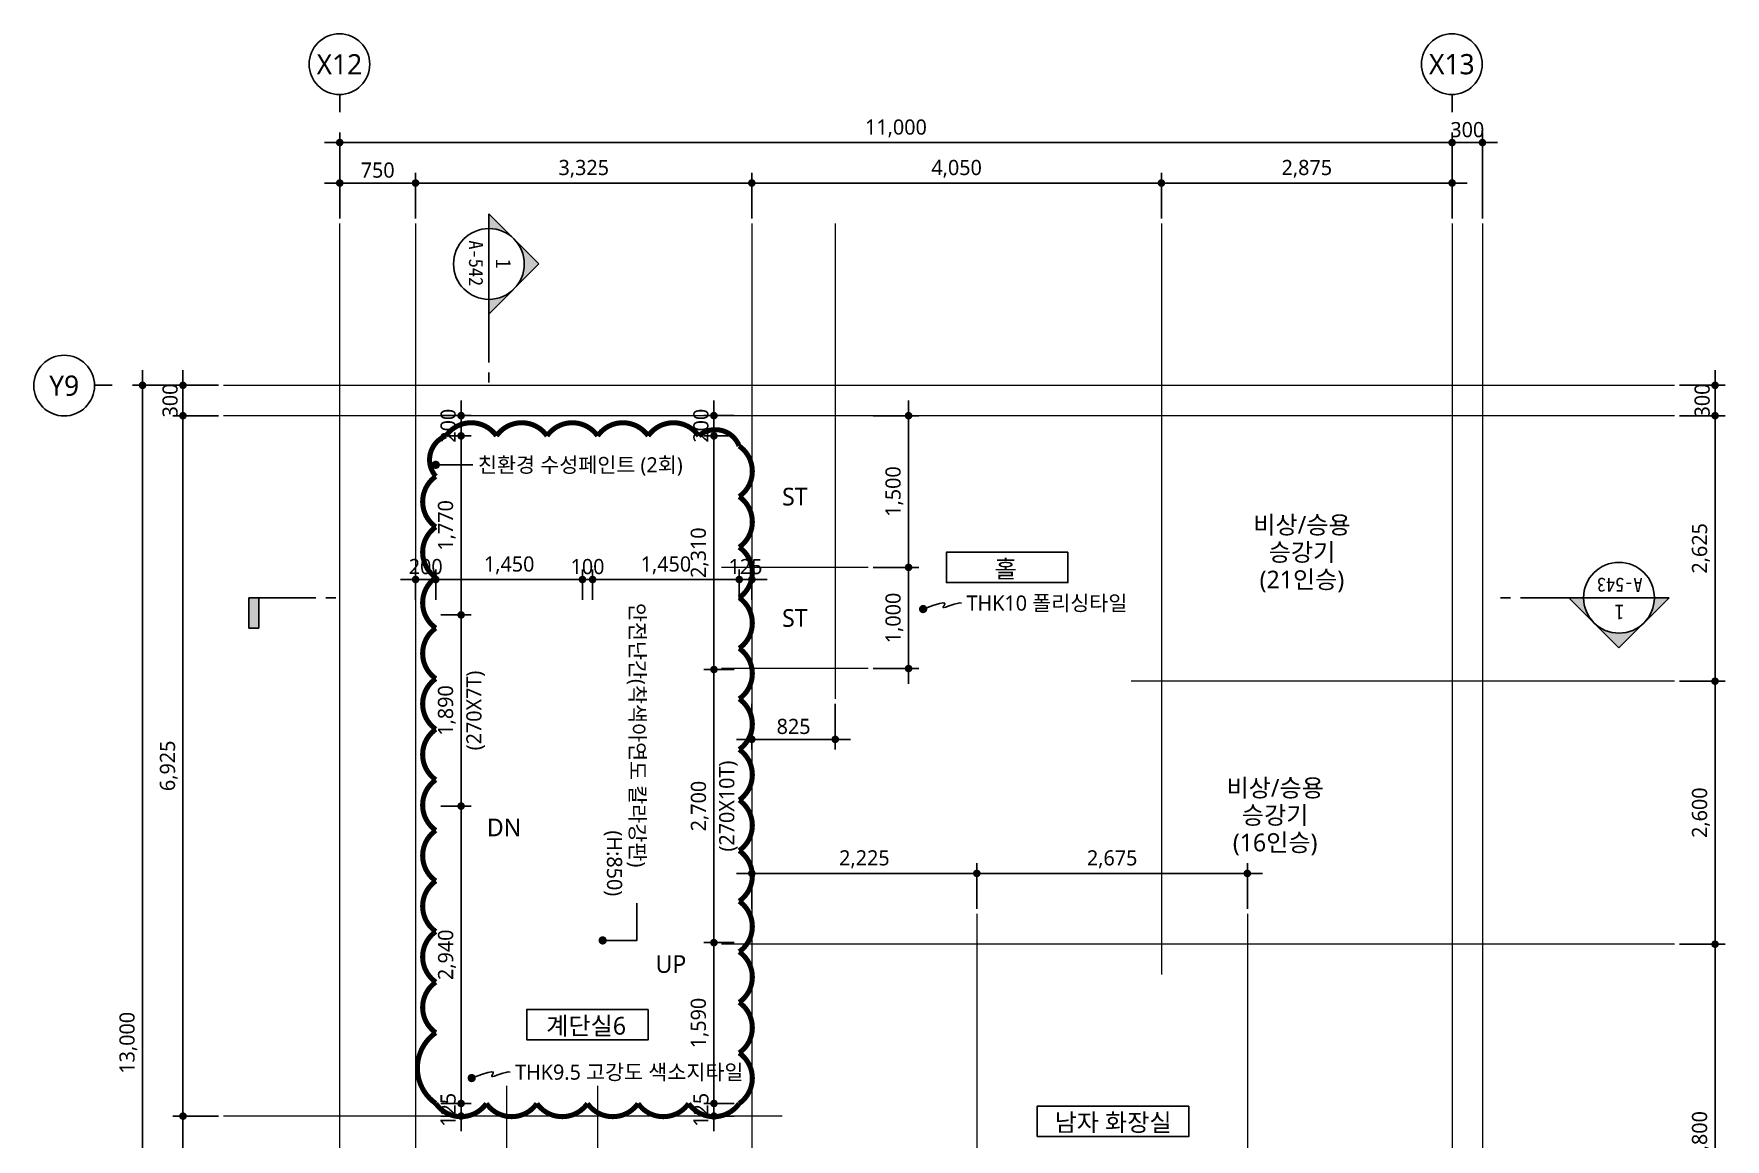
# Model space of a CAD drawing. Header units: millimetres. Extents: x 1424731 to 1631737, y 707248 to 849681.
# Drawn here: x 1484481 to 1501206, y 718066 to 728994 of the extents above; entities that cross this region are included whole.
import ezdxf
from ezdxf.enums import TextEntityAlignment as Align

# ---------------------------------------------------------------- set-up
doc = ezdxf.new("R2010")
doc.units = ezdxf.units.MM
doc.header["$MEASUREMENT"] = 0
doc.linetypes.add('CEN', pattern=[62, 60, -1, 0, -1])
doc.layers.get('0').update_dxf_attribs({"linetype": 'CONTINUOUS'})
for name, color, linetype, lineweight in [('A-AXIS-BUBL', 7, 'CONTINUOUS', 25), ('A-CNTL', 1, 'CEN', 15), ('A-DIMS', 7, 'CONTINUOUS', 25), ('A-MKXS-LEAD', 7, 'CONTINUOUS', 25), ('A-MKXS-MAK1', 3, 'CONTINUOUS', 25), ('A-MKXS-TEXT1', 3, 'CONTINUOUS', 25), ('A-MKXS-TEXT2', 7, 'CONTINUOUS', 25), ('A-MKXX-NAME', 3, 'CONTINUOUS', 25), ('A-MKXX-SYMB', 7, 'CONTINUOUS', 25), ('A-XXXX-TXT2', 3, 'CONTINUOUS', 25), ('REV-202205', 20, 'CONTINUOUS', 25)]:
    doc.layers.add(name, color=color, linetype=linetype, lineweight=lineweight)
doc.styles.add('HY울릉도L', font='')
doc.styles.add('돋움체', font='')
doc.styles.add('맑은고딕', font='malgun.ttf')
doc.styles.get('HY울릉도L').set_extended_font_data('HYwulM')
doc.styles.get('돋움체').set_extended_font_data('DotumChe')
doc.dimstyles.new('CDIM', dxfattribs={"dimtxt": 3, "dimasz": 1.5, "dimexe": 2, "dimexo": 1, "dimgap": 1, "dimtad": 1, "dimdec": 0, "dimrnd": 0.5, "dimzin": 0, "dimdsep": 32, "dimlunit": 6, "dimtxsty": 'HY울릉도L', "dimblk1": '_CIDOT', "dimblk2": '_CIDOT', "dimsah": 1, "dimcen": 5.5, "dimclrd": 2, "dimclre": 2, "dimclrt": 7, "dimadec": 0, "dimazin": 0, "dimtfac": 1, "dimtdec": 0, "dimtix": 1, "dimtmove": 2, "dimatfit": 1, "dimldrblk": '_CIDOT', "dimfxl": 1, "dimtolj": 1, "dimtzin": 0, "dimlwd": -1, "dimarcsym": 0})

# ---------------------------------------------------------------- blocks, each defined once
blk = doc.blocks.new('_CIDOT')
at = {"color": 0, "linetype": 'ByBlock'}
blk.add_line((2, 0), (-1, 0), dxfattribs=at)
at = {"color": 0, "linetype": 'ByBlock', "const_width": 0.5}
blk.add_lwpolyline([(-0.25, 0, 1), (0.25, 0, 1)], format="xyb", close=True, dxfattribs=at)
blk = doc.blocks.new('*D1087')
at = {"layer": 'A-DIMS', "lineweight": -2, "transparency": 16777216}
for p, q in [((13250, -300), (13700, -300)), ((13250, -2925), (13700, -2925))]:
    blk.add_line(p, q, dxfattribs=at)
at = {"layer": 'A-DIMS', "transparency": 16777216}
blk.add_line((13600, -375), (13600, -2850), dxfattribs=at)
at = {"layer": 'A-DIMS', "transparency": 16777216, "xscale": 75, "yscale": 75, "zscale": 75}
for p, rotation in [((13600, -300), 90), ((13600, -2925), 270)]:
    blk.add_blockref('_CIDOT', p, dxfattribs=dict(at, rotation=rotation))
at = {"layer": 'A-DIMS', "color": 3, "transparency": 16777216, "insert": (13460, -1612), "char_height": 150, "attachment_point": 5, "rotation": 90, "style": '맑은고딕'}
blk.add_mtext('\\A1;2,625', dxfattribs=at)
blk = doc.blocks.new('*D1088')
at = {"layer": 'A-DIMS', "transparency": 16777216}
for p, q in [((13600, 75), (13600, 150)), ((13600, 0), (13600, -300)), ((13600, -375), (13600, -450))]:
    blk.add_line(p, q, dxfattribs=at)
at = {"layer": 'A-DIMS', "lineweight": -2, "transparency": 16777216}
for p, q in [((13250, 0), (13700, 0)), ((13250, -300), (13700, -300))]:
    blk.add_line(p, q, dxfattribs=at)
at = {"layer": 'A-DIMS', "transparency": 16777216, "xscale": 75, "yscale": 75, "zscale": 75}
for p, rotation in [((13600, 0), 270), ((13600, -300), 90)]:
    blk.add_blockref('_CIDOT', p, dxfattribs=dict(at, rotation=rotation))
at = {"layer": 'A-DIMS', "color": 3, "transparency": 16777216, "insert": (13473, -150), "char_height": 150, "attachment_point": 5, "rotation": 90, "style": '맑은고딕'}
blk.add_mtext('\\A1;300', dxfattribs=at)
blk = doc.blocks.new('*D1089')
at = {"layer": 'A-DIMS', "lineweight": -2, "transparency": 16777216}
for p, q in [((13250, -5525), (13700, -5525)), ((13250, -9325), (13700, -9325))]:
    blk.add_line(p, q, dxfattribs=at)
at = {"layer": 'A-DIMS', "transparency": 16777216}
blk.add_line((13600, -5600), (13600, -9250), dxfattribs=at)
at = {"layer": 'A-DIMS', "transparency": 16777216, "xscale": 75, "yscale": 75, "zscale": 75}
for p, rotation in [((13600, -5525), 90), ((13600, -9325), 270)]:
    blk.add_blockref('_CIDOT', p, dxfattribs=dict(at, rotation=rotation))
at = {"layer": 'A-DIMS', "color": 3, "transparency": 16777216, "insert": (13460, -7425), "char_height": 150, "attachment_point": 5, "rotation": 90, "style": '맑은고딕'}
blk.add_mtext('\\A1;3,800', dxfattribs=at)
blk = doc.blocks.new('*D1090')
at = {"layer": 'A-DIMS', "lineweight": -2, "transparency": 16777216}
for p, q in [((-1200, 0), (-2050, 0)), ((-1200, -13000), (-2050, -13000))]:
    blk.add_line(p, q, dxfattribs=at)
at = {"layer": 'A-DIMS', "transparency": 16777216}
blk.add_line((-1950, -75), (-1950, -12925), dxfattribs=at)
at = {"layer": 'A-DIMS', "transparency": 16777216, "xscale": 75, "yscale": 75, "zscale": 75}
for p, rotation in [((-1950, 0), 90), ((-1950, -13000), 270)]:
    blk.add_blockref('_CIDOT', p, dxfattribs=dict(at, rotation=rotation))
at = {"layer": 'A-DIMS', "color": 3, "transparency": 16777216, "insert": (-2090, -6500), "char_height": 150, "attachment_point": 5, "rotation": 90, "style": '맑은고딕'}
blk.add_mtext('\\A1;13,000', dxfattribs=at)
blk = doc.blocks.new('*D1091')
at = {"layer": 'A-DIMS', "lineweight": -2, "transparency": 16777216}
for p, q in [((-1200, -300), (-1650, -300)), ((-1200, -7225), (-1650, -7225))]:
    blk.add_line(p, q, dxfattribs=at)
at = {"layer": 'A-DIMS', "transparency": 16777216}
blk.add_line((-1550, -375), (-1550, -7150), dxfattribs=at)
at = {"layer": 'A-DIMS', "transparency": 16777216, "xscale": 75, "yscale": 75, "zscale": 75}
for p, rotation in [((-1550, -300), 90), ((-1550, -7225), 270)]:
    blk.add_blockref('_CIDOT', p, dxfattribs=dict(at, rotation=rotation))
at = {"layer": 'A-DIMS', "color": 3, "transparency": 16777216, "insert": (-1690, -3762), "char_height": 150, "attachment_point": 5, "rotation": 90, "style": '맑은고딕'}
blk.add_mtext('\\A1;6,925', dxfattribs=at)
blk = doc.blocks.new('*D1094')
at = {"layer": 'A-DIMS', "transparency": 16777216}
for p, q in [((10925, 2400), (10850, 2400)), ((11000, 2400), (11300, 2400)), ((11375, 2400), (11450, 2400))]:
    blk.add_line(p, q, dxfattribs=at)
at = {"layer": 'A-DIMS', "lineweight": -2, "transparency": 16777216}
for p, q in [((11000, 1650), (11000, 2500)), ((11300, 1650), (11300, 2500))]:
    blk.add_line(p, q, dxfattribs=at)
at = {"layer": 'A-DIMS', "transparency": 16777216, "xscale": 75, "yscale": 75, "zscale": 75}
blk.add_blockref('_CIDOT', (11000, 2400), dxfattribs=at)
at = {"layer": 'A-DIMS', "transparency": 16777216, "xscale": 75, "yscale": 75, "zscale": 75, "rotation": 180}
blk.add_blockref('_CIDOT', (11300, 2400), dxfattribs=at)
at = {"layer": 'A-DIMS', "color": 3, "transparency": 16777216, "insert": (11150, 2527), "char_height": 150, "attachment_point": 5, "style": '맑은고딕'}
blk.add_mtext('\\A1;300', dxfattribs=at)
blk = doc.blocks.new('*D1095')
at = {"layer": 'A-DIMS', "lineweight": -2, "transparency": 16777216}
for p, q in [((8125, 1650), (8125, 2100)), ((11000, 1650), (11000, 2100))]:
    blk.add_line(p, q, dxfattribs=at)
at = {"layer": 'A-DIMS', "transparency": 16777216}
blk.add_line((8200, 2000), (10925, 2000), dxfattribs=at)
at = {"layer": 'A-DIMS', "transparency": 16777216, "xscale": 75, "yscale": 75, "zscale": 75, "rotation": 180}
blk.add_blockref('_CIDOT', (8125, 2000), dxfattribs=at)
at = {"layer": 'A-DIMS', "transparency": 16777216, "xscale": 75, "yscale": 75, "zscale": 75}
blk.add_blockref('_CIDOT', (11000, 2000), dxfattribs=at)
at = {"layer": 'A-DIMS', "color": 3, "transparency": 16777216, "insert": (9563, 2140), "char_height": 150, "attachment_point": 5, "style": '맑은고딕'}
blk.add_mtext('\\A1;2,875', dxfattribs=at)
blk = doc.blocks.new('*D1096')
at = {"layer": 'A-DIMS', "lineweight": -2, "transparency": 16777216}
for p, q in [((4075, 1650), (4075, 2100)), ((8125, 1650), (8125, 2100))]:
    blk.add_line(p, q, dxfattribs=at)
at = {"layer": 'A-DIMS', "transparency": 16777216}
blk.add_line((4150, 2000), (8050, 2000), dxfattribs=at)
at = {"layer": 'A-DIMS', "transparency": 16777216, "xscale": 75, "yscale": 75, "zscale": 75, "rotation": 180}
blk.add_blockref('_CIDOT', (4075, 2000), dxfattribs=at)
at = {"layer": 'A-DIMS', "transparency": 16777216, "xscale": 75, "yscale": 75, "zscale": 75}
blk.add_blockref('_CIDOT', (8125, 2000), dxfattribs=at)
at = {"layer": 'A-DIMS', "color": 3, "transparency": 16777216, "insert": (6100, 2140), "char_height": 150, "attachment_point": 5, "style": '맑은고딕'}
blk.add_mtext('\\A1;4,050', dxfattribs=at)
blk = doc.blocks.new('*D1097')
at = {"layer": 'A-DIMS', "lineweight": -2, "transparency": 16777216}
for p, q in [((750, 1650), (750, 2100)), ((4075, 1650), (4075, 2100))]:
    blk.add_line(p, q, dxfattribs=at)
at = {"layer": 'A-DIMS', "transparency": 16777216}
blk.add_line((825, 2000), (4000, 2000), dxfattribs=at)
at = {"layer": 'A-DIMS', "transparency": 16777216, "xscale": 75, "yscale": 75, "zscale": 75, "rotation": 180}
blk.add_blockref('_CIDOT', (750, 2000), dxfattribs=at)
at = {"layer": 'A-DIMS', "transparency": 16777216, "xscale": 75, "yscale": 75, "zscale": 75}
blk.add_blockref('_CIDOT', (4075, 2000), dxfattribs=at)
at = {"layer": 'A-DIMS', "color": 3, "transparency": 16777216, "insert": (2413, 2140), "char_height": 150, "attachment_point": 5, "style": '맑은고딕'}
blk.add_mtext('\\A1;3,325', dxfattribs=at)
blk = doc.blocks.new('*D1098')
at = {"layer": 'A-DIMS', "lineweight": -2, "transparency": 16777216}
for p, q in [((0, 1650), (0, 2100)), ((750, 1650), (750, 2100))]:
    blk.add_line(p, q, dxfattribs=at)
at = {"layer": 'A-DIMS', "transparency": 16777216}
blk.add_line((75, 2000), (675, 2000), dxfattribs=at)
at = {"layer": 'A-DIMS', "transparency": 16777216, "xscale": 75, "yscale": 75, "zscale": 75, "rotation": 180}
blk.add_blockref('_CIDOT', (0, 2000), dxfattribs=at)
at = {"layer": 'A-DIMS', "transparency": 16777216, "xscale": 75, "yscale": 75, "zscale": 75}
blk.add_blockref('_CIDOT', (750, 2000), dxfattribs=at)
at = {"layer": 'A-DIMS', "color": 3, "transparency": 16777216, "insert": (375, 2127), "char_height": 150, "attachment_point": 5, "style": '맑은고딕'}
blk.add_mtext('\\A1;750', dxfattribs=at)
blk = doc.blocks.new('*D1099')
at = {"layer": 'A-DIMS', "lineweight": -2, "transparency": 16777216}
for p, q in [((0, 1650), (0, 2500)), ((11000, 1650), (11000, 2500))]:
    blk.add_line(p, q, dxfattribs=at)
at = {"layer": 'A-DIMS', "transparency": 16777216}
blk.add_line((10925, 2400), (75, 2400), dxfattribs=at)
at = {"layer": 'A-DIMS', "transparency": 16777216, "xscale": 75, "yscale": 75, "zscale": 75, "rotation": 180}
blk.add_blockref('_CIDOT', (0, 2400), dxfattribs=at)
at = {"layer": 'A-DIMS', "transparency": 16777216, "xscale": 75, "yscale": 75, "zscale": 75}
blk.add_blockref('_CIDOT', (11000, 2400), dxfattribs=at)
at = {"layer": 'A-DIMS', "color": 3, "transparency": 16777216, "insert": (5500, 2540), "char_height": 150, "attachment_point": 5, "style": '맑은고딕'}
blk.add_mtext('\\A1;11,000', dxfattribs=at)
blk = doc.blocks.new('*D1101')
at = {"layer": 'A-DIMS', "lineweight": -2, "transparency": 16777216}
for p, q in [((13250, -2925), (13700, -2925)), ((13250, -5525), (13700, -5525))]:
    blk.add_line(p, q, dxfattribs=at)
at = {"layer": 'A-DIMS', "transparency": 16777216}
blk.add_line((13600, -5450), (13600, -3000), dxfattribs=at)
at = {"layer": 'A-DIMS', "transparency": 16777216, "xscale": 75, "yscale": 75, "zscale": 75}
for p, rotation in [((13600, -2925), 90), ((13600, -5525), 270)]:
    blk.add_blockref('_CIDOT', p, dxfattribs=dict(at, rotation=rotation))
at = {"layer": 'A-DIMS', "color": 3, "transparency": 16777216, "insert": (13460, -4225), "char_height": 150, "attachment_point": 5, "rotation": 90, "style": '맑은고딕'}
blk.add_mtext('\\A1;2,600', dxfattribs=at)
blk = doc.blocks.new('*D1104')
at = {"layer": 'A-DIMS', "lineweight": -2, "transparency": 16777216}
for p, q in [((-1200, -7225), (-1650, -7225)), ((-1200, -8450), (-1650, -8450))]:
    blk.add_line(p, q, dxfattribs=at)
at = {"layer": 'A-DIMS', "transparency": 16777216}
blk.add_line((-1550, -8375), (-1550, -7300), dxfattribs=at)
at = {"layer": 'A-DIMS', "transparency": 16777216, "xscale": 75, "yscale": 75, "zscale": 75}
for p, rotation in [((-1550, -7225), 90), ((-1550, -8450), 270)]:
    blk.add_blockref('_CIDOT', p, dxfattribs=dict(at, rotation=rotation))
at = {"layer": 'A-DIMS', "color": 3, "transparency": 16777216, "insert": (-1690, -7838), "char_height": 150, "attachment_point": 5, "rotation": 90, "style": '맑은고딕'}
blk.add_mtext('\\A1;1,225', dxfattribs=at)
blk = doc.blocks.new('*D1105')
at = {"layer": 'A-DIMS', "lineweight": -2, "transparency": 16777216}
for p, q in [((5275, -1800), (5725, -1800)), ((5275, -2800), (5725, -2800))]:
    blk.add_line(p, q, dxfattribs=at)
at = {"layer": 'A-DIMS', "transparency": 16777216}
blk.add_line((5625, -1875), (5625, -2725), dxfattribs=at)
at = {"layer": 'A-DIMS', "transparency": 16777216, "xscale": 75, "yscale": 75, "zscale": 75}
for p, rotation in [((5625, -1800), 90), ((5625, -2800), 270)]:
    blk.add_blockref('_CIDOT', p, dxfattribs=dict(at, rotation=rotation))
at = {"layer": 'A-DIMS', "color": 3, "transparency": 16777216, "insert": (5485, -2300), "char_height": 150, "attachment_point": 5, "rotation": 90, "style": '맑은고딕'}
blk.add_mtext('\\A1;1,000', dxfattribs=at)
blk = doc.blocks.new('*D1106')
at = {"layer": 'A-DIMS', "lineweight": -2, "transparency": 16777216}
for p, q in [((5275, -300), (5725, -300)), ((5275, -1800), (5725, -1800))]:
    blk.add_line(p, q, dxfattribs=at)
at = {"layer": 'A-DIMS', "transparency": 16777216}
blk.add_line((5625, -375), (5625, -1725), dxfattribs=at)
at = {"layer": 'A-DIMS', "transparency": 16777216, "xscale": 75, "yscale": 75, "zscale": 75}
for p, rotation in [((5625, -300), 90), ((5625, -1800), 270)]:
    blk.add_blockref('_CIDOT', p, dxfattribs=dict(at, rotation=rotation))
at = {"layer": 'A-DIMS', "color": 3, "transparency": 16777216, "insert": (5485, -1050), "char_height": 150, "attachment_point": 5, "rotation": 90, "style": '맑은고딕'}
blk.add_mtext('\\A1;1,500', dxfattribs=at)
blk = doc.blocks.new('*D1107')
at = {"layer": 'A-DIMS', "lineweight": -2, "transparency": 16777216}
for p, q in [((4075, -3150), (4075, -3600)), ((4900, -3150), (4900, -3600))]:
    blk.add_line(p, q, dxfattribs=at)
at = {"layer": 'A-DIMS', "transparency": 16777216}
blk.add_line((4150, -3500), (4825, -3500), dxfattribs=at)
at = {"layer": 'A-DIMS', "transparency": 16777216, "xscale": 75, "yscale": 75, "zscale": 75, "rotation": 180}
blk.add_blockref('_CIDOT', (4075, -3500), dxfattribs=at)
at = {"layer": 'A-DIMS', "transparency": 16777216, "xscale": 75, "yscale": 75, "zscale": 75}
blk.add_blockref('_CIDOT', (4900, -3500), dxfattribs=at)
at = {"layer": 'A-DIMS', "color": 3, "transparency": 16777216, "insert": (4488, -3373), "char_height": 150, "attachment_point": 5, "style": '맑은고딕'}
blk.add_mtext('\\A1;825', dxfattribs=at)
blk = doc.blocks.new('*D1110')
at = {"layer": 'A-DIMS', "lineweight": -2, "transparency": 16777216}
for p, q in [((-1200, 0), (-1650, 0)), ((-1200, -300), (-1650, -300))]:
    blk.add_line(p, q, dxfattribs=at)
at = {"layer": 'A-DIMS', "transparency": 16777216}
for p, q in [((-1550, 75), (-1550, 150)), ((-1550, -300), (-1550, 0)), ((-1550, -375), (-1550, -450))]:
    blk.add_line(p, q, dxfattribs=at)
at = {"layer": 'A-DIMS', "transparency": 16777216, "xscale": 75, "yscale": 75, "zscale": 75}
for p, rotation in [((-1550, 0), 270), ((-1550, -300), 90)]:
    blk.add_blockref('_CIDOT', p, dxfattribs=dict(at, rotation=rotation))
at = {"layer": 'A-DIMS', "color": 3, "transparency": 16777216, "insert": (-1677, -150), "char_height": 150, "attachment_point": 5, "rotation": 90, "style": '맑은고딕'}
blk.add_mtext('\\A1;300', dxfattribs=at)
blk = doc.blocks.new('*D1111')
at = {"layer": 'A-DIMS', "lineweight": -2, "transparency": 16777216}
for p, q in [((4075, -5175), (4075, -4725)), ((6300, -5175), (6300, -4725))]:
    blk.add_line(p, q, dxfattribs=at)
at = {"layer": 'A-DIMS', "transparency": 16777216}
blk.add_line((4150, -4825), (6225, -4825), dxfattribs=at)
at = {"layer": 'A-DIMS', "transparency": 16777216, "xscale": 75, "yscale": 75, "zscale": 75, "rotation": 180}
blk.add_blockref('_CIDOT', (4075, -4825), dxfattribs=at)
at = {"layer": 'A-DIMS', "transparency": 16777216, "xscale": 75, "yscale": 75, "zscale": 75}
blk.add_blockref('_CIDOT', (6300, -4825), dxfattribs=at)
at = {"layer": 'A-DIMS', "color": 3, "transparency": 16777216, "insert": (5188, -4685), "char_height": 150, "attachment_point": 5, "style": '맑은고딕'}
blk.add_mtext('\\A1;2,225', dxfattribs=at)
blk = doc.blocks.new('*D1112')
at = {"layer": 'A-DIMS', "lineweight": -2, "transparency": 16777216}
for p, q in [((6300, -5175), (6300, -4725)), ((8975, -5175), (8975, -4725))]:
    blk.add_line(p, q, dxfattribs=at)
at = {"layer": 'A-DIMS', "transparency": 16777216}
blk.add_line((6375, -4825), (8900, -4825), dxfattribs=at)
at = {"layer": 'A-DIMS', "transparency": 16777216, "xscale": 75, "yscale": 75, "zscale": 75, "rotation": 180}
blk.add_blockref('_CIDOT', (6300, -4825), dxfattribs=at)
at = {"layer": 'A-DIMS', "transparency": 16777216, "xscale": 75, "yscale": 75, "zscale": 75}
blk.add_blockref('_CIDOT', (8975, -4825), dxfattribs=at)
at = {"layer": 'A-DIMS', "color": 3, "transparency": 16777216, "insert": (7638, -4685), "char_height": 150, "attachment_point": 5, "style": '맑은고딕'}
blk.add_mtext('\\A1;2,675', dxfattribs=at)
blk = doc.blocks.new('비상승용승강기16인승')
at = {"layer": 'A-MKXX-NAME', "style": '맑은고딕'}
for s, p in [('비상/승용', (0, 270)), ('승강기', (0, 0)), ('(16인승)', (0, -270))]:
    blk.add_text(s, height=175, dxfattribs=at).set_placement(p, align=Align.MIDDLE_CENTER)
blk = doc.blocks.new('CORE 6- 단면')
at = {"layer": 'A-MKXS-MAK1'}
h = blk.add_hatch(color=256, dxfattribs=at)
h.paths.add_polyline_path([(-1630, 4290), (-1383, 4042, 0.414214), (-1878, 4042)])
h.paths.add_polyline_path([(-1383, 4042), (-1135, 3795), (-1280, 3795, 0.198912)])
h.paths.add_polyline_path([(-1878, 4042, 0.198912), (-1980, 3795), (-2125, 3795)])
blk.add_hatch(color=256, dxfattribs=at).paths.add_polyline_path([(11820, 4095), (11920, 4095), (11920, 3795), (11820, 3795)])
h = blk.add_hatch(color=256, dxfattribs=at)
h.paths.add_polyline_path([(9050, 495), (9297, 742, 0.414214), (9297, 247)])
h.paths.add_polyline_path([(9297, 742), (9545, 990), (9545, 845, 0.198912)])
h.paths.add_polyline_path([(9297, 247, 0.198912), (9545, 145), (9545, 0)])
for p, q in [((-2125, 3795), (-1630, 4290)), ((-1135, 3795), (-1630, 4290)), ((11920, 4095), (11820, 4095)), ((11820, 3795), (11820, 4095)), ((11920, 3795), (11920, 4095)), ((-657, 3795), (-2125, 3795)), ((-457, 3795), (-557, 3795)), ((11157, 3795), (11057, 3795)), ((11920, 3795), (11257, 3795)), ((9545, 1668), (9545, 1568)), ((9545, 1468), (9545, 0)), ((9545, 990), (9050, 495)), ((9545, 0), (9050, 495))]:
    blk.add_line(p, q, dxfattribs=at)
for centre in [(-1630, 3795), (9545, 495)]:
    blk.add_circle(centre, 350, dxfattribs=at)
at = {"layer": 'A-MKXS-TEXT2', "style": '돋움체'}
for s, height, p in [('1', 150, (-1634, 3939)), ('A-543', 140, (-1637, 3667))]:
    blk.add_text(s, height=height, dxfattribs=at).set_placement(p, align=Align.MIDDLE)
for s, height, p in [('A-542', 140, (9673, 488)), ('1', 150, (9401, 491))]:
    blk.add_text(s, height=height, rotation=90, dxfattribs=at).set_placement(p, align=Align.MIDDLE)
blk = doc.blocks.new('*D906')
at = {"layer": 'A-DIMS', "lineweight": -2, "transparency": 16777216}
for p, q in [((1490006, 723399), (1490006, 723699)), ((1491456, 723399), (1491456, 723699))]:
    blk.add_line(p, q, dxfattribs=at)
at = {"layer": 'A-DIMS', "transparency": 16777216}
blk.add_line((1490081, 723599), (1491381, 723599), dxfattribs=at)
at = {"layer": 'A-DIMS', "transparency": 16777216, "xscale": 75, "yscale": 75, "zscale": 75, "rotation": 180}
blk.add_blockref('_CIDOT', (1490006, 723599), dxfattribs=at)
at = {"layer": 'A-DIMS', "transparency": 16777216, "xscale": 75, "yscale": 75, "zscale": 75}
blk.add_blockref('_CIDOT', (1491456, 723599), dxfattribs=at)
at = {"layer": 'A-DIMS', "color": 3, "transparency": 16777216, "insert": (1490731, 723739), "char_height": 150, "attachment_point": 5, "style": '맑은고딕'}
blk.add_mtext('\\A1;1,450', dxfattribs=at)
blk = doc.blocks.new('*D907')
at = {"layer": 'A-DIMS', "lineweight": -2, "transparency": 16777216}
for p, q in [((1491406, 722709), (1491106, 722709)), ((1491406, 720009), (1491106, 720009))]:
    blk.add_line(p, q, dxfattribs=at)
at = {"layer": 'A-DIMS', "transparency": 16777216}
blk.add_line((1491206, 720084), (1491206, 722634), dxfattribs=at)
at = {"layer": 'A-DIMS', "transparency": 16777216, "xscale": 75, "yscale": 75, "zscale": 75}
for p, rotation in [((1491206, 722709), 90), ((1491206, 720009), 270)]:
    blk.add_blockref('_CIDOT', p, dxfattribs=dict(at, rotation=rotation))
at = {"layer": 'A-DIMS', "color": 3, "transparency": 16777216, "char_height": 150, "attachment_point": 5, "rotation": 90, "style": '맑은고딕'}
for s, insert in [('\\A1;(270X10T)', (1491349, 721359)), ('\\A1;2,700', (1491066, 721359))]:
    blk.add_mtext(s, dxfattribs=dict(at, insert=insert))
blk = doc.blocks.new('*D908')
at = {"layer": 'A-DIMS', "lineweight": -2, "transparency": 16777216}
for p, q in [((1491406, 720009), (1491106, 720009)), ((1491406, 718419), (1491106, 718419))]:
    blk.add_line(p, q, dxfattribs=at)
at = {"layer": 'A-DIMS', "transparency": 16777216}
blk.add_line((1491206, 719934), (1491206, 718494), dxfattribs=at)
at = {"layer": 'A-DIMS', "transparency": 16777216, "xscale": 75, "yscale": 75, "zscale": 75}
for p, rotation in [((1491206, 720009), 90), ((1491206, 718419), 270)]:
    blk.add_blockref('_CIDOT', p, dxfattribs=dict(at, rotation=rotation))
at = {"layer": 'A-DIMS', "color": 3, "transparency": 16777216, "insert": (1491065, 719214), "char_height": 150, "attachment_point": 5, "rotation": 90, "style": '맑은고딕'}
blk.add_mtext('\\A1;1,590', dxfattribs=at)
blk = doc.blocks.new('*D909')
at = {"layer": 'A-DIMS', "lineweight": -2, "transparency": 16777216}
for p, q in [((1491406, 725019), (1491106, 725019)), ((1491406, 722709), (1491106, 722709))]:
    blk.add_line(p, q, dxfattribs=at)
at = {"layer": 'A-DIMS', "transparency": 16777216}
blk.add_line((1491206, 722784), (1491206, 724944), dxfattribs=at)
at = {"layer": 'A-DIMS', "transparency": 16777216, "xscale": 75, "yscale": 75, "zscale": 75}
for p, rotation in [((1491206, 725019), 90), ((1491206, 722709), 270)]:
    blk.add_blockref('_CIDOT', p, dxfattribs=dict(at, rotation=rotation))
at = {"layer": 'A-DIMS', "color": 3, "transparency": 16777216, "insert": (1491065, 723864), "char_height": 150, "attachment_point": 5, "rotation": 90, "style": '맑은고딕'}
blk.add_mtext('\\A1;2,310', dxfattribs=at)
blk = doc.blocks.new('*D910')
at = {"layer": 'A-DIMS', "transparency": 16777216}
for p, q in [((1491206, 725294), (1491206, 725369)), ((1491206, 725019), (1491206, 725219)), ((1491206, 724944), (1491206, 724869))]:
    blk.add_line(p, q, dxfattribs=at)
at = {"layer": 'A-DIMS', "lineweight": -2, "transparency": 16777216}
for p, q in [((1491406, 725219), (1491106, 725219)), ((1491406, 725019), (1491106, 725019))]:
    blk.add_line(p, q, dxfattribs=at)
at = {"layer": 'A-DIMS', "transparency": 16777216, "xscale": 75, "yscale": 75, "zscale": 75}
for p, rotation in [((1491206, 725219), 270), ((1491206, 725019), 90)]:
    blk.add_blockref('_CIDOT', p, dxfattribs=dict(at, rotation=rotation))
at = {"layer": 'A-DIMS', "color": 3, "transparency": 16777216, "insert": (1491078, 725119), "char_height": 150, "attachment_point": 5, "rotation": 90, "style": '맑은고딕'}
blk.add_mtext('\\A1;200', dxfattribs=at)
blk = doc.blocks.new('*D911')
at = {"layer": 'A-DIMS', "transparency": 16777216}
for p, q in [((1491206, 718494), (1491206, 718569)), ((1491206, 718419), (1491206, 718294)), ((1491206, 718219), (1491206, 718144))]:
    blk.add_line(p, q, dxfattribs=at)
at = {"layer": 'A-DIMS', "lineweight": -2, "transparency": 16777216}
for p, q in [((1491406, 718419), (1491106, 718419)), ((1491406, 718294), (1491106, 718294))]:
    blk.add_line(p, q, dxfattribs=at)
at = {"layer": 'A-DIMS', "transparency": 16777216, "xscale": 75, "yscale": 75, "zscale": 75}
for p, rotation in [((1491206, 718419), 270), ((1491206, 718294), 90)]:
    blk.add_blockref('_CIDOT', p, dxfattribs=dict(at, rotation=rotation))
at = {"layer": 'A-DIMS', "color": 3, "transparency": 16777216, "insert": (1491078, 718356), "char_height": 150, "attachment_point": 5, "rotation": 90, "style": '맑은고딕'}
blk.add_mtext('\\A1;125', dxfattribs=at)
blk = doc.blocks.new('*D912')
at = {"layer": 'A-DIMS', "lineweight": -2, "transparency": 16777216}
for p, q in [((1488456, 723399), (1488456, 723699)), ((1489906, 723399), (1489906, 723699))]:
    blk.add_line(p, q, dxfattribs=at)
at = {"layer": 'A-DIMS', "transparency": 16777216}
blk.add_line((1488531, 723599), (1489831, 723599), dxfattribs=at)
at = {"layer": 'A-DIMS', "transparency": 16777216, "xscale": 75, "yscale": 75, "zscale": 75, "rotation": 180}
blk.add_blockref('_CIDOT', (1488456, 723599), dxfattribs=at)
at = {"layer": 'A-DIMS', "transparency": 16777216, "xscale": 75, "yscale": 75, "zscale": 75}
blk.add_blockref('_CIDOT', (1489906, 723599), dxfattribs=at)
at = {"layer": 'A-DIMS', "color": 3, "transparency": 16777216, "insert": (1489181, 723739), "char_height": 150, "attachment_point": 5, "style": '맑은고딕'}
blk.add_mtext('\\A1;1,450', dxfattribs=at)
blk = doc.blocks.new('*D913')
at = {"layer": 'A-DIMS', "lineweight": -2, "transparency": 16777216}
for p, q in [((1489906, 723399), (1489906, 723699)), ((1490006, 723399), (1490006, 723699))]:
    blk.add_line(p, q, dxfattribs=at)
at = {"layer": 'A-DIMS', "transparency": 16777216}
for p, q in [((1489831, 723599), (1489756, 723599)), ((1490006, 723599), (1489906, 723599)), ((1490081, 723599), (1490156, 723599))]:
    blk.add_line(p, q, dxfattribs=at)
at = {"layer": 'A-DIMS', "transparency": 16777216, "xscale": 75, "yscale": 75, "zscale": 75}
blk.add_blockref('_CIDOT', (1489906, 723599), dxfattribs=at)
at = {"layer": 'A-DIMS', "transparency": 16777216, "xscale": 75, "yscale": 75, "zscale": 75, "rotation": 180}
blk.add_blockref('_CIDOT', (1490006, 723599), dxfattribs=at)
at = {"layer": 'A-DIMS', "color": 3, "transparency": 16777216, "insert": (1489956, 723726), "char_height": 150, "attachment_point": 5, "style": '맑은고딕'}
blk.add_mtext('\\A1;100', dxfattribs=at)
blk = doc.blocks.new('*D914')
at = {"layer": 'A-DIMS', "lineweight": -2, "transparency": 16777216}
for p, q in [((1488256, 723399), (1488256, 723699)), ((1488456, 723399), (1488456, 723699))]:
    blk.add_line(p, q, dxfattribs=at)
at = {"layer": 'A-DIMS', "transparency": 16777216}
for p, q in [((1488181, 723599), (1488106, 723599)), ((1488456, 723599), (1488256, 723599)), ((1488531, 723599), (1488606, 723599))]:
    blk.add_line(p, q, dxfattribs=at)
at = {"layer": 'A-DIMS', "transparency": 16777216, "xscale": 75, "yscale": 75, "zscale": 75}
blk.add_blockref('_CIDOT', (1488256, 723599), dxfattribs=at)
at = {"layer": 'A-DIMS', "transparency": 16777216, "xscale": 75, "yscale": 75, "zscale": 75, "rotation": 180}
blk.add_blockref('_CIDOT', (1488456, 723599), dxfattribs=at)
at = {"layer": 'A-DIMS', "color": 3, "transparency": 16777216, "insert": (1488356, 723726), "char_height": 150, "attachment_point": 5, "style": '맑은고딕'}
blk.add_mtext('\\A1;200', dxfattribs=at)
blk = doc.blocks.new('*D915')
at = {"layer": 'A-DIMS', "lineweight": -2, "transparency": 16777216}
for p, q in [((1488506, 723249), (1488806, 723249)), ((1488506, 721359), (1488806, 721359))]:
    blk.add_line(p, q, dxfattribs=at)
at = {"layer": 'A-DIMS', "transparency": 16777216}
blk.add_line((1488706, 721434), (1488706, 723174), dxfattribs=at)
at = {"layer": 'A-DIMS', "transparency": 16777216, "xscale": 75, "yscale": 75, "zscale": 75}
for p, rotation in [((1488706, 723249), 90), ((1488706, 721359), 270)]:
    blk.add_blockref('_CIDOT', p, dxfattribs=dict(at, rotation=rotation))
at = {"layer": 'A-DIMS', "color": 3, "transparency": 16777216, "char_height": 150, "attachment_point": 5, "rotation": 90, "style": '맑은고딕'}
for s, insert in [('\\A1;(270X7T)', (1488849, 722304)), ('\\A1;1,890', (1488565, 722304))]:
    blk.add_mtext(s, dxfattribs=dict(at, insert=insert))
blk = doc.blocks.new('*D916')
at = {"layer": 'A-DIMS', "lineweight": -2, "transparency": 16777216}
for p, q in [((1488506, 721359), (1488806, 721359)), ((1488506, 718419), (1488806, 718419))]:
    blk.add_line(p, q, dxfattribs=at)
at = {"layer": 'A-DIMS', "transparency": 16777216}
blk.add_line((1488706, 721284), (1488706, 718494), dxfattribs=at)
at = {"layer": 'A-DIMS', "transparency": 16777216, "xscale": 75, "yscale": 75, "zscale": 75}
for p, rotation in [((1488706, 721359), 90), ((1488706, 718419), 270)]:
    blk.add_blockref('_CIDOT', p, dxfattribs=dict(at, rotation=rotation))
at = {"layer": 'A-DIMS', "color": 3, "transparency": 16777216, "insert": (1488566, 719889), "char_height": 150, "attachment_point": 5, "rotation": 90, "style": '맑은고딕'}
blk.add_mtext('\\A1;2,940', dxfattribs=at)
blk = doc.blocks.new('*D917')
at = {"layer": 'A-DIMS', "lineweight": -2, "transparency": 16777216}
for p, q in [((1488506, 725019), (1488806, 725019)), ((1488506, 723249), (1488806, 723249))]:
    blk.add_line(p, q, dxfattribs=at)
at = {"layer": 'A-DIMS', "transparency": 16777216}
blk.add_line((1488706, 723324), (1488706, 724944), dxfattribs=at)
at = {"layer": 'A-DIMS', "transparency": 16777216, "xscale": 75, "yscale": 75, "zscale": 75}
for p, rotation in [((1488706, 725019), 90), ((1488706, 723249), 270)]:
    blk.add_blockref('_CIDOT', p, dxfattribs=dict(at, rotation=rotation))
at = {"layer": 'A-DIMS', "color": 3, "transparency": 16777216, "insert": (1488565, 724134), "char_height": 150, "attachment_point": 5, "rotation": 90, "style": '맑은고딕'}
blk.add_mtext('\\A1;1,770', dxfattribs=at)
blk = doc.blocks.new('*D918')
at = {"layer": 'A-DIMS', "transparency": 16777216}
for p, q in [((1488706, 725294), (1488706, 725369)), ((1488706, 725019), (1488706, 725219)), ((1488706, 724944), (1488706, 724869))]:
    blk.add_line(p, q, dxfattribs=at)
at = {"layer": 'A-DIMS', "lineweight": -2, "transparency": 16777216}
for p, q in [((1488506, 725219), (1488806, 725219)), ((1488506, 725019), (1488806, 725019))]:
    blk.add_line(p, q, dxfattribs=at)
at = {"layer": 'A-DIMS', "transparency": 16777216, "xscale": 75, "yscale": 75, "zscale": 75}
for p, rotation in [((1488706, 725219), 270), ((1488706, 725019), 90)]:
    blk.add_blockref('_CIDOT', p, dxfattribs=dict(at, rotation=rotation))
at = {"layer": 'A-DIMS', "color": 3, "transparency": 16777216, "insert": (1488578, 725119), "char_height": 150, "attachment_point": 5, "rotation": 90, "style": '맑은고딕'}
blk.add_mtext('\\A1;200', dxfattribs=at)
blk = doc.blocks.new('*D919')
at = {"layer": 'A-DIMS', "transparency": 16777216}
for p, q in [((1488706, 718494), (1488706, 718569)), ((1488706, 718419), (1488706, 718294)), ((1488706, 718219), (1488706, 718144))]:
    blk.add_line(p, q, dxfattribs=at)
at = {"layer": 'A-DIMS', "lineweight": -2, "transparency": 16777216}
for p, q in [((1488506, 718419), (1488806, 718419)), ((1488506, 718294), (1488806, 718294))]:
    blk.add_line(p, q, dxfattribs=at)
at = {"layer": 'A-DIMS', "transparency": 16777216, "xscale": 75, "yscale": 75, "zscale": 75}
for p, rotation in [((1488706, 718419), 270), ((1488706, 718294), 90)]:
    blk.add_blockref('_CIDOT', p, dxfattribs=dict(at, rotation=rotation))
at = {"layer": 'A-DIMS', "color": 3, "transparency": 16777216, "insert": (1488578, 718356), "char_height": 150, "attachment_point": 5, "rotation": 90, "style": '맑은고딕'}
blk.add_mtext('\\A1;125', dxfattribs=at)
blk = doc.blocks.new('*D994')
at = {"layer": 'A-DIMS', "lineweight": -2, "transparency": 16777216}
for p, q in [((1491456, 723399), (1491456, 723699)), ((1491581, 723399), (1491581, 723699))]:
    blk.add_line(p, q, dxfattribs=at)
at = {"layer": 'A-DIMS', "transparency": 16777216}
for p, q in [((1491381, 723599), (1491306, 723599)), ((1491581, 723599), (1491456, 723599)), ((1491656, 723599), (1491731, 723599))]:
    blk.add_line(p, q, dxfattribs=at)
at = {"layer": 'A-DIMS', "transparency": 16777216, "xscale": 75, "yscale": 75, "zscale": 75}
blk.add_blockref('_CIDOT', (1491456, 723599), dxfattribs=at)
at = {"layer": 'A-DIMS', "transparency": 16777216, "xscale": 75, "yscale": 75, "zscale": 75, "rotation": 180}
blk.add_blockref('_CIDOT', (1491581, 723599), dxfattribs=at)
at = {"layer": 'A-DIMS', "color": 3, "transparency": 16777216, "insert": (1491518, 723726), "char_height": 150, "attachment_point": 5, "style": '맑은고딕'}
blk.add_mtext('\\A1;125', dxfattribs=at)
blk = doc.blocks.new('CORE4_GRID')
at = {"layer": 'A-AXIS-BUBL', "ltscale": 0.2}
for p, q in [((0, 2700), (0, 2875)), ((11000, 2700), (11000, 2875)), ((-2250, 0), (-2425, 0))]:
    blk.add_line(p, q, dxfattribs=at)
for centre in [(-2.9, 3175), (10997.1, 3175), (-2725, -2.9)]:
    blk.add_circle(centre, 300, dxfattribs=at)
at = {"layer": 'A-CNTL'}
for p, q in [((0, -14425), (0, 1600)), ((750, 1600), (750, -14425)), ((4075, 1600), (4075, -10275)), ((4900, 1600), (4900, -3100)), ((8125, 1600), (8125, -5825)), ((11000, 1600), (11000, -14425)), ((11300, 1600), (11300, -14425)), ((-1150, 0), (13200, 0)), ((13200, -300), (-1150, -300)), ((5225, -1800), (3775, -1800)), ((5225, -2800), (3775, -2800)), ((13200, -2925), (7825, -2925)), ((6300, -5225), (6300, -8200)), ((8975, -5225), (8975, -14425)), ((13200, -5525), (3775, -5525)), ((1650, -6925), (1650, -8750)), ((2550, -6925), (2550, -8750)), ((4375, -7225), (-1150, -7225))]:
    blk.add_line(p, q, dxfattribs=at)
at = {"layer": 'A-XXXX-TXT2', "ltscale": 0.2, "style": '맑은고딕'}
for s, p in [('X12', (-2.9, 3175)), ('X13', (10997.1, 3175)), ('Y9', (-2725, -2.9))]:
    blk.add_text(s, height=200, dxfattribs=at).set_placement(p, align=Align.MIDDLE)
at = {"layer": 'A-DIMS'}
for base, p1, p2, angle, picture, middle in [((0, 2400), (11000, 1600), (0, 1600), 180, '*D1099', (5500, 2540.5)), ((-1950, -13000), (-1150, 0), (-1150, -13000), 90, '*D1090', (-2090.5, -6500)), ((-1550, 0), (-1150, -300), (-1150, 0), 270, '*D1110', (-1677.5, -150)), ((13600, -300), (13200, 0), (13200, -300), 90, '*D1088', (13472.5, -150)), ((-1550, -7225), (-1150, -300), (-1150, -7225), 90, '*D1091', (-1690.1, -3762.5)), ((5625, -1800), (5225, -300), (5225, -1800), 90, '*D1106', (5484.5, -1050)), ((13600, -2925), (13200, -300), (13200, -2925), 90, '*D1087', (13459.9, -1612.5)), ((5625, -2800), (5225, -1800), (5225, -2800), 90, '*D1105', (5484.5, -2300)), ((13600, -2925), (13200, -5525), (13200, -2925), 270, '*D1101', (13459.9, -4225)), ((13600, -9325), (13200, -5525), (13200, -9325), 90, '*D1089', (13459.9, -7425)), ((-1550, -7225), (-1150, -8450), (-1150, -7225), 270, '*D1104', (-1690.5, -7837.5))]:
    dim = blk.add_linear_dim(base=base, p1=p1, p2=p2, angle=angle, dimstyle='CDIM', override={"dimscale": 50, "dimtxsty": '맑은고딕', "dimclrd": 256, "dimclre": 256, "dimclrt": 3}, dxfattribs=at)
    dim.commit()
    dim.dimension.update_dxf_attribs({"geometry": picture, "text_midpoint": middle})
for base, p1, p2, picture, middle in [((11300, 2400), (11000, 1600), (11300, 1600), '*D1094', (11150, 2527.5)), ((750, 2000), (0, 1600), (750, 1600), '*D1098', (375, 2127.5)), ((4075, 2000), (750, 1600), (4075, 1600), '*D1097', (2412.5, 2140.1)), ((8125, 2000), (4075, 1600), (8125, 1600), '*D1096', (6100, 2140.1)), ((11000, 2000), (8125, 1600), (11000, 1600), '*D1095', (9562.5, 2140.1)), ((4900, -3500), (4075, -3100), (4900, -3100), '*D1107', (4487.5, -3372.5)), ((6300, -4825), (4075, -5225), (6300, -5225), '*D1111', (5187.5, -4684.9)), ((8975, -4825), (6300, -5225), (8975, -5225), '*D1112', (7637.5, -4684.9))]:
    dim = blk.add_linear_dim(base=base, p1=p1, p2=p2, dimstyle='CDIM', override={"dimscale": 50, "dimtxsty": '맑은고딕', "dimclrd": 256, "dimclre": 256, "dimclrt": 3}, dxfattribs=at)
    dim.commit()
    dim.dimension.update_dxf_attribs({"geometry": picture, "text_midpoint": middle})

msp = doc.modelspace()

# ---------------------------------------------------------------- linework, layer by layer
at = {"layer": 'A-MKXS-LEAD', "const_width": 40}
for points in [[(1488434.9, 724734.8, 1), (1488476.3, 724730.6, 1)], [(1493253.9, 723309.1, 1), (1493295.4, 723304.9, 1)], [(1490107.8, 720051.9, 1), (1490103.7, 720010.4, 1)], [(1488790, 718672.4, 1), (1488831.5, 718668.2, 1)]]:
    msp.add_lwpolyline(points, format="xyb", close=True, dxfattribs=at)
at = {"layer": 'A-MKXS-LEAD'}
for points in [[(1488822.6, 724732.7), (1488455.6, 724732.7), (1488455.6, 724732.7)], [(1493273.8, 723306.7), (1493371.6, 723343.5), (1493435.3, 723363.4), (1493471.5, 723369.9), (1493486.9, 723366.4), (1493488.1, 723356.5), (1493481.6, 723343.7), (1493474, 723331.5), (1493472.1, 723323.4), (1493480.8, 723322.1), (1493498.9, 723326.5), (1493523.7, 723334.7), (1493552.6, 723344.8), (1493582.8, 723354.9), (1493611.6, 723363.1), (1493636.3, 723367.4), (1493654.2, 723366)], [(1490445.1, 720398.2), (1490445.1, 720031.1), (1490105.8, 720031.1)], [(1488809.9, 718670), (1488907.7, 718706.9), (1488971.4, 718726.8), (1489007.6, 718733.2), (1489023, 718729.7), (1489024.1, 718719.8), (1489017.7, 718707), (1489010.1, 718694.8), (1489008.2, 718686.8), (1489016.8, 718685.4), (1489035, 718689.8), (1489059.8, 718698), (1489088.7, 718708.1), (1489118.9, 718718.2), (1489147.7, 718726.4), (1489172.4, 718730.7), (1489190.3, 718729.3)]]:
    msp.add_lwpolyline(points, dxfattribs=at)
at = {"layer": 'A-MKXX-SYMB'}
for points in [[(1494705.7, 723868.7), (1493505.7, 723868.7), (1493505.7, 723568.7), (1494705.7, 723568.7)], [(1490555.7, 719348.6), (1489355.7, 719348.6), (1489355.7, 719048.6), (1490555.7, 719048.6)], [(1495903.2, 718393.7), (1494403.2, 718393.7), (1494403.2, 718093.7), (1495903.2, 718093.7)]]:
    msp.add_lwpolyline(points, close=True, dxfattribs=at)
at = {"layer": 'REV-202205', "const_width": 50}
msp.add_lwpolyline([(1488455.7, 718418.7, 0.5205671), (1488955.7, 718418.7, 0.5205671), (1489455.7, 718418.7, 0.5205671), (1489955.7, 718418.7, 0.5205671), (1490455.7, 718418.7, 0.5205671), (1490955.7, 718418.7, 0.5205671), (1491455.7, 718418.7, 0.5205671), (1491455.7, 718918.7, 0.5205671), (1491455.7, 719418.7, 0.5205671), (1491455.7, 719918.7, 0.5205671), (1491455.7, 720418.7, 0.5205671), (1491455.7, 720918.7, 0.5205671), (1491455.7, 721418.7, 0.5205671), (1491455.7, 721918.7, 0.5205671), (1491455.7, 722418.7, 0.5205671), (1491455.7, 722918.7, 0.5205671), (1491455.7, 723418.7, 0.5205671), (1491455.7, 723918.7, 0.5205671), (1491455.7, 724418.7, 0.5205671), (1491455.7, 724918.7, 0.5205671), (1491055.7, 725018.7, 0.5205671), (1490555.7, 725018.7, 0.5205671), (1490055.7, 725018.7, 0.5205671), (1489555.7, 725018.7, 0.5205671), (1489055.7, 725018.7, 0.5205671), (1488555.7, 725018.7, 0.5205671), (1488455.7, 724618.7, 0.5205671), (1488455.7, 724118.7, 0.5205671), (1488455.7, 723618.7, 0.5205671), (1488455.7, 723118.7, 0.5205671), (1488455.7, 722618.7, 0.5205671), (1488455.7, 722118.7, 0.5205671), (1488455.7, 721618.7, 0.5205671), (1488455.7, 721118.7, 0.5205671), (1488455.7, 720618.7, 0.5205671), (1488455.7, 720118.7, 0.5205671), (1488455.7, 719618.7, 0.5205671), (1488455.7, 719118.7, 0.5205671)], format="xyb", close=True, dxfattribs=at)

# ---------------------------------------------------------------- block references
at = {"layer": 'A-DIMS'}
msp.add_blockref('CORE4_GRID', (1487505.7, 725518.7), dxfattribs=at)
at = {"layer": 'A-DIMS', "rotation": 180}
msp.add_blockref('CORE 6- 단면', (1498525.7, 727213.6), dxfattribs=at)
at = {"layer": 'A-MKXX-NAME'}
msp.add_blockref('비상승용승강기16인승', (1496755.7, 721268.7), dxfattribs=at)

# ---------------------------------------------------------------- texts
at = {"layer": 'A-MKXS-TEXT1', "style": '맑은고딕'}
for s, p in [('친환경 수성페인트 (2회)', (1488872.6, 724732.7)), ('THK10 폴리싱타일', (1493704.2, 723366)), ('THK9.5 고강도 색소지타일', (1489240.3, 718729.3))]:
    msp.add_text(s, height=150, dxfattribs=at).set_placement(p, align=Align.MIDDLE_LEFT)
for s, p in [('안전난간(착색아연도 칼라강판)', (1490450.9, 723368.1)), ('(H:850)', (1490223.4, 721117.7))]:
    msp.add_text(s, height=150, rotation=270, dxfattribs=at).set_placement(p, align=Align.MIDDLE_LEFT)
at = {"layer": 'A-MKXX-NAME', "style": '맑은고딕'}
for s, p in [('ST', (1492005.7, 724418.7)), ('비상/승용', (1497020.7, 724138.7)), ('승강기', (1497020.7, 723868.7)), ('홀', (1494091.2, 723703)), ('(21인승)', (1497020.7, 723598.7)), ('ST', (1492005.7, 723218.7)), ('DN', (1489130.7, 721147.7)), ('UP', (1490780.7, 719797.7)), ('계단실6', (1489942.2, 719187)), ('남자 화장실', (1495153.3, 718232.1))]:
    msp.add_text(s, height=175, dxfattribs=at).set_placement(p, align=Align.MIDDLE_CENTER)

# ---------------------------------------------------------------- dimensions: what is measured, and where the dimension line sits
at = {"layer": 'A-DIMS'}
for base, p1, p2, text, picture, middle in [((1488705.8, 725218.6), (1488455.8, 725018.6), (1488455.8, 725218.6), '<>\\X', '*D918', (1488705.8, 725118.6)), ((1491205.7, 725218.6), (1491455.7, 725018.6), (1491455.7, 725218.6), '<>\\X', '*D910', (1491205.7, 725118.6)), ((1488705.8, 725018.6), (1488455.8, 723248.7), (1488455.8, 725018.6), '<>\\X', '*D917', (1488705.8, 724133.6)), ((1491205.7, 725018.6), (1491455.7, 722708.7), (1491455.7, 725018.6), '<>\\X', '*D909', (1491205.7, 723863.6)), ((1488705.8, 723248.7), (1488455.8, 721358.7), (1488455.8, 723248.7), '<>\\X(270X7T)', '*D915', (1488705.8, 722303.7)), ((1491205.8, 722708.7), (1491455.8, 720008.7), (1491455.7, 722708.7), '<>\\X(270X10T)', '*D907', (1491205.8, 721358.7))]:
    dim = msp.add_linear_dim(base=base, p1=p1, p2=p2, angle=270, text=text, dimstyle='CDIM', override={"dimscale": 50, "dimtxsty": '맑은고딕', "dimclrd": 256, "dimclre": 256, "dimclrt": 3}, dxfattribs=at)
    dim.commit()
    dim.dimension.update_dxf_attribs({"geometry": picture, "text_midpoint": middle})
for base, p1, p2, picture, middle in [((1488255.7, 723598.6), (1488455.8, 723348.6), (1488255.7, 723348.6), '*D914', (1488355.7, 723726)), ((1489905.8, 723598.6), (1490005.8, 723348.6), (1489905.8, 723348.6), '*D913', (1489955.8, 723726.5)), ((1491455.8, 723598.6), (1491580.7, 723348.6), (1491455.8, 723348.6), '*D994', (1491518.2, 723726.5))]:
    dim = msp.add_linear_dim(base=base, p1=p1, p2=p2, dimstyle='CDIM', override={"dimscale": 50, "dimtxsty": '맑은고딕', "dimclrd": 256, "dimclre": 256, "dimclrt": 3}, dxfattribs=at)
    dim.commit()
    dim.dimension.update_dxf_attribs({"geometry": picture, "text_midpoint": middle})
for base, p1, p2, angle, picture, middle in [((1489905.8, 723598.6), (1488455.8, 723348.6), (1489905.8, 723348.6), 180, '*D912', (1489180.8, 723739)), ((1491455.7, 723598.6), (1490005.7, 723348.6), (1491455.7, 723348.6), 180, '*D906', (1490730.7, 723739)), ((1488705.8, 718418.6), (1488455.8, 721358.7), (1488455.8, 718418.6), 270, '*D916', (1488565.7, 719888.6)), ((1491205.7, 718418.6), (1491455.8, 720008.7), (1491455.7, 718418.6), 270, '*D908', (1491065.3, 719213.6)), ((1488705.8, 718293.6), (1488455.8, 718418.6), (1488455.8, 718293.6), 270, '*D919', (1488577.9, 718356.1)), ((1491205.7, 718293.6), (1491455.7, 718418.6), (1491455.7, 718293.6), 270, '*D911', (1491077.8, 718356.1))]:
    dim = msp.add_linear_dim(base=base, p1=p1, p2=p2, angle=angle, dimstyle='CDIM', override={"dimscale": 50, "dimtxsty": '맑은고딕', "dimclrd": 256, "dimclre": 256, "dimclrt": 3}, dxfattribs=at)
    dim.commit()
    dim.dimension.update_dxf_attribs({"geometry": picture, "text_midpoint": middle})

doc.saveas('drawing.dxf')
